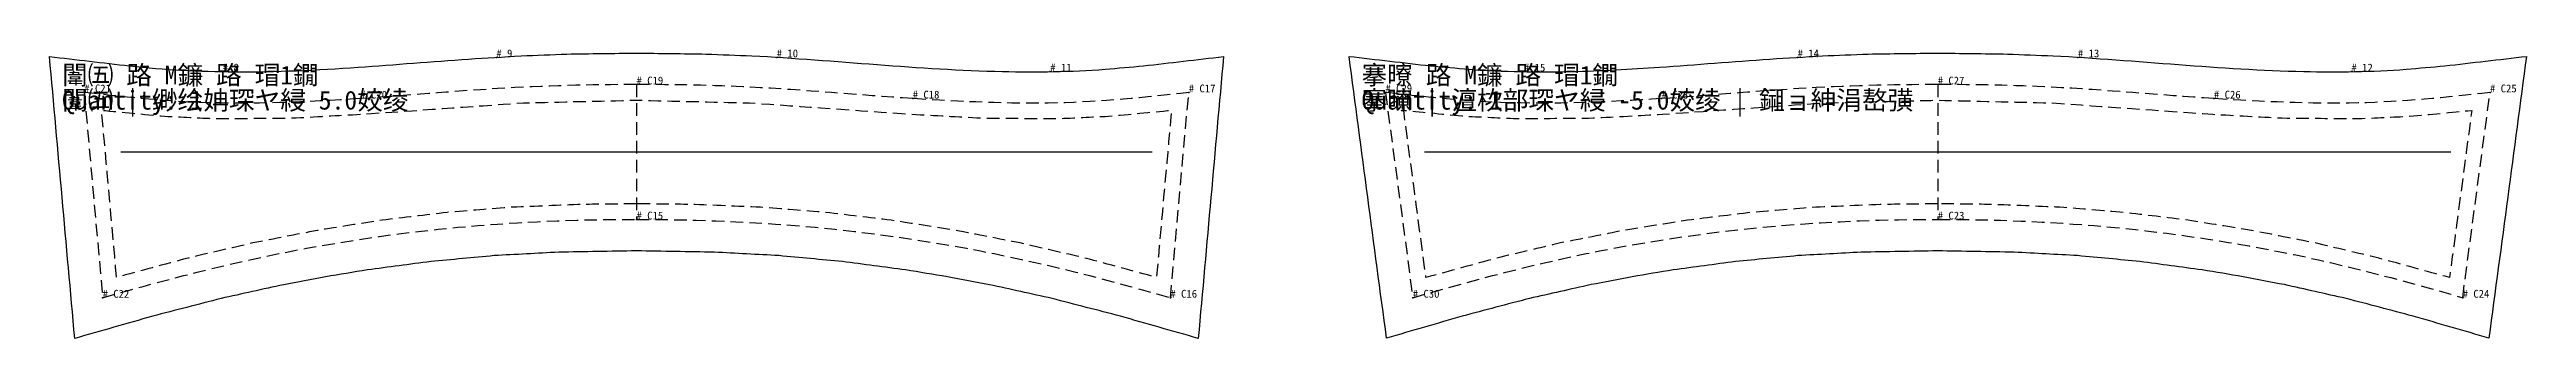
# Model space of a CAD drawing. Header units: millimetres. Extents: x 0 to 1565, y -2981 to 101.
# Drawn here: x 618 to 1407, y -136 to -44 of the extents above; entities that cross this region are included whole.
import ezdxf

# ---------------------------------------------------------------- set-up
doc = ezdxf.new("R2010")
doc.units = ezdxf.units.MM
doc.linetypes.add('DASHED', pattern=[6, 4, -2])
for name, color, linetype in [('1', 7, 'CONTINUOUS'), ('14', 7, 'DASHED'), ('15', 7, 'CONTINUOUS'), ('2', 7, 'CONTINUOUS'), ('4', 7, 'CONTINUOUS'), ('7', 7, 'CONTINUOUS'), ('8', 7, 'DASHED')]:
    doc.layers.add(name, color=color, linetype=linetype)
doc.styles.get("Standard").update_dxf_attribs({"font": 'simsun.ttf'})

# ---------------------------------------------------------------- blocks, each defined once
blk = doc.blocks.new('simon-collar')
at = {"layer": '1'}
blk.add_open_spline([(804.751654, -108.000194), (813.0213663333334, -108.14001033333334), (821.2910786666667, -108.27982666666666), (829.560791, -108.41964300000001), (836.4187830000001, -108.78250133333333), (843.276775, -109.14535966666666), (850.134767, -109.508218), (856.8731783333334, -110.13692933333334), (863.6115896666666, -110.76564066666667), (870.350001, -111.394352), (877.0755576666667, -112.28294066666666), (883.8011143333333, -113.17152933333332), (890.5266710000001, -114.06011799999999), (894.963379, -114.78529800000001), (899.400087, -115.510478), (903.836795, -116.235658), (908.294946, -117.07579033333334), (912.753097, -117.91592266666666), (917.2112480000001, -118.756055), (923.867921, -120.22225433333334), (930.524594, -121.68845366666666), (937.181267, -123.154653), (944.4406563333334, -125.03334966666667), (951.7000456666667, -126.91204633333332), (958.959435, -128.790743), (967.2379873333334, -131.150842), (975.5165396666666, -133.510941), (983.7950920000001, -135.87104), (986.474236, -105.95139166666667), (989.15338, -76.03174333333334), (991.832524, -46.112095), (983.3439143333334, -47.104462999999996), (974.8553046666667, -48.096830999999995), (966.366695, -49.089199), (962.274027, -49.44321533333333), (958.181359, -49.79723166666666), (954.088691, -50.151247999999995), (943.2153780677006, -50.93398685812073), (932.2974527101172, -51.118923492238764), (921.400784, -50.867833999999995), (894.7121057603866, -50.252852775372475), (868.1623566211044, -47.234510606758306), (841.5131690000001, -45.86761), (836.6563083333334, -45.67838166666667), (831.7994476666667, -45.489153333333334), (826.942587, -45.299925), (819.5456093333333, -45.19995), (812.1486316666667, -45.099975), (804.751654, -45), (797.3546763333334, -45.099975), (789.9576986666667, -45.19995), (782.5607210000001, -45.299925), (777.7038603333334, -45.489153333333334), (772.8469996666666, -45.67838166666667), (767.990139, -45.86761), (762.404769, -46.213988666666665), (756.819399, -46.56036733333333), (751.2340290000001, -46.906746), (739.5144346666667, -47.77530866666666), (727.7948403333334, -48.64387133333333), (716.075246, -49.512434), (702.9657299130065, -50.42658957257865), (689.821150268383, -51.04864612619862), (676.676228, -50.960059), (665.4804786516509, -50.88460786836448), (654.2702018042442, -50.28065903585351), (643.136613, -49.089199), (634.6480033333333, -48.096830999999995), (626.1593936666667, -47.104462999999996), (617.670784, -46.112095), (620.3499280000001, -76.03174333333332), (623.029072, -105.95139166666667), (625.708216, -135.87104), (633.9867683333333, -133.510941), (642.2653206666666, -131.150842), (650.5438730000001, -128.790743), (657.8032623333334, -126.91204633333332), (665.0626516666666, -125.03334966666667), (672.322041, -123.154653), (678.9787140000001, -121.68845366666666), (685.635387, -120.22225433333332), (692.29206, -118.756055), (696.750211, -117.91592266666666), (701.2083620000001, -117.07579033333333), (705.666513, -116.235658), (710.1032210000001, -115.510478), (714.539929, -114.785298), (718.976637, -114.06011799999999), (725.7021936666667, -113.17152933333334), (732.4277503333334, -112.28294066666666), (739.153307, -111.394352), (745.8917183333333, -110.76564066666667), (752.6301296666667, -110.13692933333334), (759.368541, -109.508218), (766.226533, -109.14535966666668), (773.084525, -108.78250133333333), (779.9425170000001, -108.41964300000001), (788.2122293333333, -108.27982666666666), (796.4819416666667, -108.14001033333334), (804.751654, -108.000194)], degree=3, knots=[0, 0, 0, 0, 1, 1, 1, 2, 2, 2, 3, 3, 3, 4, 4, 4, 5, 5, 5, 6, 6, 6, 7, 7, 7, 8, 8, 8, 9, 9, 9, 10, 10, 10, 11, 11, 11, 12, 12, 12, 13, 13, 13, 14, 14, 14, 15, 15, 15, 16, 16, 16, 17, 17, 17, 18, 18, 18, 19, 19, 19, 20, 20, 20, 21, 21, 21, 22, 22, 22, 23, 23, 23, 24, 24, 24, 25, 25, 25, 26, 26, 26, 27, 27, 27, 28, 28, 28, 29, 29, 29, 30, 30, 30, 31, 31, 31, 32, 32, 32, 33, 33, 33, 33], dxfattribs=at)
at = {"layer": '14'}
for p, q in [((628.7319625240466, -57.51610211074293), (634.5876210833484, -122.90983822934251)), ((974.9156869166517, -122.90983822934251), (980.7713454759535, -57.51610211074293))]:
    blk.add_line(p, q, dxfattribs=at)
for points, knots in [([(804.751654, -55.000074), (789.9802681762293, -55.05699844370907), (775.22833648966, -55.397249676451054), (760.4832548961564, -56.31180302620041), (745.8836961156654, -57.217330425482025), (731.3150095952611, -58.551271229532155), (716.718211785998, -59.491741911605374)], [0, 0, 0, 0, 1, 1, 1, 2, 2, 2, 2]), ([(892.785096214002, -59.491741911605374), (875.5162354418055, -58.37911039603087), (858.2856001963569, -56.74744792037587), (841.0015889727581, -55.854682508340595), (828.9272202505691, -55.23100906657536), (816.8402263476491, -55.04665969374171), (804.751654, -55.000074)], [0, 0, 0, 0, 1, 1, 1, 2, 2, 2, 2]), ([(716.718211785998, -59.491741911605374), (699.615791087279, -60.5936497046571), (682.5053431303576, -61.369928726441), (665.3671523802709, -60.71012096841387), (653.1052018474193, -60.23804487776355), (640.9094439423429, -58.98229193786956), (628.7319625240466, -57.51610211074293)], [0, 0, 0, 0, 1, 1, 1, 2, 2, 2, 2]), ([(804.751654, -93.000014), (810.512374, -93.06808733333334), (816.273094, -93.13616066666667), (822.033814, -93.204234), (829.4519303333334, -93.49784233333334), (836.8700466666667, -93.79145066666666), (844.288163, -94.085059), (851.2274363333333, -94.64048566666668), (858.1667096666667, -95.19591233333333), (865.105983, -95.751339), (872.025421, -96.57705366666667), (878.9448590000001, -97.40276833333333), (885.8642970000001, -98.228483), (892.7211706666667, -99.30635433333333), (899.5780443333333, -100.38422566666667), (906.434918, -101.462097), (913.295916, -102.79845766666666), (920.156914, -104.13481833333333), (927.017912, -105.471179), (933.9051513333334, -107.07807833333334), (940.7923906666667, -108.68497766666667), (947.6796300000001, -110.291877), (955.2783026666667, -112.33891633333334), (962.8769753333333, -114.38595566666666), (970.4756480000001, -116.432995), (972.0640173333334, -98.69469866666668), (973.6523866666666, -80.95640233333333), (975.240756, -63.218106), (968.5449686666667, -63.85003733333333), (961.8491813333334, -64.48196866666666), (955.153394, -65.1139), (949.7348916666667, -65.36671966666667), (944.3163893333333, -65.61953933333334), (938.8978870000001, -65.872359), (930.7913676666667, -65.806521), (922.6848483333333, -65.74068299999999), (914.578329, -65.674845), (907.206757, -65.27702866666667), (899.835185, -64.87921233333333), (892.463613, -64.481396), (875.2243416666668, -63.270337), (857.9850703333334, -62.059278), (840.745799, -60.848219), (828.7477506666667, -60.565516333333335), (816.7497023333334, -60.28281366666666), (804.751654, -60.000111), (792.7536056666667, -60.28281366666666), (780.7555573333334, -60.565516333333335), (768.757509, -60.848219), (751.5182376666667, -62.059278), (734.2789663333334, -63.270337), (717.039695, -64.481396), (709.668123, -64.87921233333333), (702.296551, -65.27702866666667), (694.924979, -65.674845), (686.8184596666667, -65.74068299999999), (678.7119403333334, -65.806521), (670.605421, -65.872359), (665.1869186666668, -65.61953933333334), (659.7684163333333, -65.36671966666667), (654.349914, -65.1139), (647.6541266666667, -64.48196866666666), (640.9583393333334, -63.85003733333333), (634.262552, -63.218106), (635.8509213333334, -80.95640233333333), (637.4392906666667, -98.69469866666667), (639.02766, -116.432995), (646.6263326666667, -114.38595566666667), (654.2250053333333, -112.33891633333333), (661.823678, -110.291877), (668.7109173333333, -108.68497766666667), (675.5981566666667, -107.07807833333334), (682.485396, -105.471179), (689.346394, -104.13481833333333), (696.207392, -102.79845766666666), (703.06839, -101.462097), (709.9252636666668, -100.38422566666667), (716.7821373333334, -99.30635433333333), (723.639011, -98.228483), (730.558449, -97.40276833333334), (737.477887, -96.57705366666667), (744.397325, -95.751339), (751.3365983333333, -95.19591233333333), (758.2758716666667, -94.64048566666666), (765.215145, -94.085059), (772.6332613333334, -93.79145066666666), (780.0513776666667, -93.49784233333332), (787.469494, -93.204234), (793.230214, -93.13616066666667), (798.990934, -93.06808733333332), (804.751654, -93.000014)], [0, 0, 0, 0, 1, 1, 1, 2, 2, 2, 3, 3, 3, 4, 4, 4, 5, 5, 5, 6, 6, 6, 7, 7, 7, 8, 8, 8, 9, 9, 9, 10, 10, 10, 11, 11, 11, 12, 12, 12, 13, 13, 13, 14, 14, 14, 15, 15, 15, 16, 16, 16, 17, 17, 17, 18, 18, 18, 19, 19, 19, 20, 20, 20, 21, 21, 21, 22, 22, 22, 23, 23, 23, 24, 24, 24, 25, 25, 25, 26, 26, 26, 27, 27, 27, 28, 28, 28, 29, 29, 29, 30, 30, 30, 30]), ([(980.7713454759535, -57.51610211074293), (966.8181985094681, -59.19608514138227), (952.8435257789977, -60.560781445580034), (938.7848174255203, -60.87348184669024), (923.427773714437, -61.21506043325611), (908.1060770077265, -60.47887165371641), (892.785096214002, -59.491741911605374)], [0, 0, 0, 0, 1, 1, 1, 2, 2, 2, 2]), ([(634.5876210833484, -122.90983822934251), (657.4550304291602, -116.32898466222832), (680.4873253521215, -110.51014012562776), (703.9344309949752, -106.38661752842648), (737.2212863271524, -100.53262845861406), (770.9574205898791, -97.83459016161362), (804.751654, -98.000074)], [0, 0, 0, 0, 1, 1, 1, 2, 2, 2, 2]), ([(804.751654, -98.000074), (838.5458874101209, -97.83459016161362), (872.2820216728476, -100.53262845861404), (905.5688770050249, -106.38661752842648), (929.0159826478786, -110.51014012562774), (952.0482775708399, -116.32898466222831), (974.9156869166517, -122.90983822934251)], [0, 0, 0, 0, 1, 1, 1, 2, 2, 2, 2])]:
    blk.add_open_spline(points, degree=3, knots=knots, dxfattribs=at)
at = {"layer": '2'}
for p in [(804.751654, -55.000074), (628.7319625240466, -57.51610211074293), (716.718211785998, -59.491741911605374), (892.785096214002, -59.491741911605374), (980.7713454759535, -57.51610211074293), (804.751654, -98.000074), (634.5876210833484, -122.90983822934251), (974.9156869166517, -122.90983822934251)]:
    blk.add_point(p, dxfattribs=at)
at = {"layer": '4'}
for p in [(760.073607, -46.358556, 3), (849.429701, -46.358556, 3), (672.889906, -50.875887999999996, 3), (936.6134020000001, -50.875887999999996, 3)]:
    blk.add_point(p, dxfattribs=at)
at = {"layer": '7'}
blk.add_line((640.391864498773, -76.500074), (969.1114435012271, -76.500074), dxfattribs=at)
at = {"layer": '8'}
blk.add_line((804.751654, -55.000074), (804.751654, -98.000074), dxfattribs=at)
at = {"layer": '1'}
blk.add_text('Quantity: 1', height=6, dxfattribs=at).set_placement((621.670784, -63))
at = {"layer": '15'}
for s, p in [('闈㈤ 路 M鐮 路 瑁1鐗', (621.670784, -55)), ('闈㈤ | 缈绘姌琛ヤ綅 5.0姣绫', (621.670784, -63))]:
    blk.add_text(s, height=6, dxfattribs=at).set_placement(p)
at = {"layer": '2'}
for s, p in [('# C21', (628.7319625240466, -57.51610211074293)), ('# C19', (804.751654, -55.000074)), ('# C17', (980.7713454759535, -57.51610211074293)), ('# C20', (716.718211785998, -59.491741911605374)), ('# C18', (892.785096214002, -59.491741911605374)), ('# C15', (804.751654, -98.000074)), ('# C22', (634.5876210833484, -122.90983822934251)), ('# C16', (974.9156869166517, -122.90983822934251))]:
    blk.add_text(s, height=2.5, dxfattribs=at).set_placement(p)
at = {"layer": '4'}
for s, p in [('# 9', (760.073607, -46.358556)), ('# 10', (849.429701, -46.358556)), ('# 8', (672.889906, -50.875887999999996)), ('# 11', (936.6134020000001, -50.875887999999996))]:
    blk.add_text(s, height=2.5, dxfattribs=at).set_placement(p)
blk = doc.blocks.new('simon-collar-under')
at = {"layer": '1'}
blk.add_open_spline([(1219.468934, -108.000198), (1227.5959853333334, -108.13994966666667), (1235.7230366666668, -108.27970133333334), (1243.850088, -108.419453), (1250.5884926666668, -108.78207033333334), (1257.3268973333334, -109.14468766666667), (1264.065302, -109.507305), (1270.686224, -110.135605), (1277.307146, -110.763905), (1283.928068, -111.39220499999999), (1290.5366186666668, -112.28024633333334), (1297.1451693333333, -113.16828766666666), (1303.75372, -114.056329), (1308.1133436666667, -114.781079), (1312.4729673333334, -115.50582899999999), (1316.832591, -116.230579), (1321.213325, -117.07022066666667), (1325.594059, -117.90986233333332), (1329.974793, -118.749504), (1336.51593, -120.21486033333333), (1343.057067, -121.68021666666667), (1349.598204, -123.145573), (1356.7324803333333, -125.023427), (1363.8667566666666, -126.901281), (1371.001033, -128.779135), (1379.0504553333333, -131.11286166666667), (1387.0998776666665, -133.44658833333335), (1395.1493, -135.780315), (1399.134648, -105.86861233333335), (1403.119996, -75.95690966666668), (1407.105344, -46.045207), (1398.4315543333332, -47.059871), (1389.7577646666666, -48.074535), (1381.083975, -49.089199), (1376.991307, -49.44321533333333), (1372.898639, -49.79723166666666), (1368.805971, -50.151247999999995), (1357.9326580677007, -50.93398685812073), (1347.0147327101172, -51.118923492238764), (1336.118064, -50.867833999999995), (1309.4293857603866, -50.252852775372475), (1282.8796366211045, -47.234510606758306), (1256.230449, -45.86761), (1251.3735883333334, -45.67838166666667), (1246.5167276666666, -45.489153333333334), (1241.659867, -45.299925), (1234.2628893333333, -45.19995), (1226.8659116666668, -45.099975), (1219.468934, -45), (1212.0719563333332, -45.099975), (1204.6749786666667, -45.19995), (1197.278001, -45.299925), (1192.4211403333334, -45.489153333333334), (1187.5642796666666, -45.67838166666667), (1182.707419, -45.86761), (1177.122049, -46.213988666666665), (1171.536679, -46.56036733333333), (1165.951309, -46.906746), (1154.2317146666667, -47.77530866666666), (1142.5121203333333, -48.64387133333333), (1130.792526, -49.512434), (1121.5621256864247, -50.15609024389127), (1112.0807646951976, -50.65443576055079), (1102.819804, -50.867833999999995), (1091.9231352898828, -51.118923492238764), (1081.0052099322993, -50.933986858120726), (1070.131897, -50.151247999999995), (1066.039229, -49.79723166666666), (1061.946561, -49.44321533333333), (1057.853893, -49.089199), (1049.1801033333334, -48.074535), (1040.5063136666668, -47.059871), (1031.832524, -46.045207), (1035.817872, -75.95690966666666), (1039.80322, -105.86861233333333), (1043.788568, -135.780315), (1051.8379903333334, -133.44658833333335), (1059.8874126666667, -131.11286166666667), (1067.936835, -128.779135), (1075.0711113333334, -126.901281), (1082.2053876666666, -125.023427), (1089.339664, -123.145573), (1095.880801, -121.68021666666667), (1102.421938, -120.21486033333333), (1108.963075, -118.749504), (1113.343809, -117.90986233333334), (1117.724543, -117.07022066666666), (1122.105277, -116.230579), (1126.4649006666666, -115.505829), (1130.8245243333333, -114.78107899999999), (1135.184148, -114.056329), (1141.7926986666666, -113.16828766666666), (1148.4012493333332, -112.28024633333332), (1155.0098, -111.39220499999999), (1161.6307219999999, -110.763905), (1168.251644, -110.135605), (1174.872566, -109.507305), (1181.6109706666666, -109.14468766666667), (1188.3493753333332, -108.78207033333334), (1195.08778, -108.419453), (1203.2148313333332, -108.27970133333334), (1211.3418826666666, -108.13994966666667), (1219.468934, -108.000198)], degree=3, knots=[0, 0, 0, 0, 1, 1, 1, 2, 2, 2, 3, 3, 3, 4, 4, 4, 5, 5, 5, 6, 6, 6, 7, 7, 7, 8, 8, 8, 9, 9, 9, 10, 10, 10, 11, 11, 11, 12, 12, 12, 13, 13, 13, 14, 14, 14, 15, 15, 15, 16, 16, 16, 17, 17, 17, 18, 18, 18, 19, 19, 19, 20, 20, 20, 21, 21, 21, 22, 22, 22, 23, 23, 23, 24, 24, 24, 25, 25, 25, 26, 26, 26, 27, 27, 27, 28, 28, 28, 29, 29, 29, 30, 30, 30, 31, 31, 31, 32, 32, 32, 33, 33, 33, 34, 34, 34, 34], dxfattribs=at)
at = {"layer": '14'}
for p, q in [((1043.4492425240467, -57.51610211074293), (1052.1621135389246, -122.90983822934251)), ((1386.7757544610754, -122.90983822934251), (1395.4886254759533, -57.51610211074293))]:
    blk.add_line(p, q, dxfattribs=at)
for points, knots in [([(1219.468934, -55.000074), (1204.6975481762292, -55.05699844370907), (1189.94561648966, -55.397249676451054), (1175.2005348961563, -56.31180302620041), (1160.6009761156654, -57.217330425482025), (1146.032289595261, -58.551271229532155), (1131.435491785998, -59.491741911605374)], [0, 0, 0, 0, 1, 1, 1, 2, 2, 2, 2]), ([(1307.502376214002, -59.491741911605374), (1290.2335154418056, -58.37911039603087), (1273.0028801963567, -56.74744792037587), (1255.718868972758, -55.854682508340595), (1243.644500250569, -55.23100906657536), (1231.5575063476492, -55.04665969374171), (1219.468934, -55.000074)], [0, 0, 0, 0, 1, 1, 1, 2, 2, 2, 2]), ([(1131.435491785998, -59.491741911605374), (1114.333071087279, -60.5936497046571), (1097.2226231303575, -61.369928726441), (1080.0844323802708, -60.71012096841387), (1067.8224818474193, -60.23804487776355), (1055.6267239423428, -58.98229193786956), (1043.4492425240467, -57.51610211074293)], [0, 0, 0, 0, 1, 1, 1, 2, 2, 2, 2]), ([(1219.468934, -93.000012), (1225.1341976666668, -93.0681), (1230.7994613333333, -93.136188), (1236.464725, -93.204276), (1243.7603803333334, -93.49797133333334), (1251.0560356666667, -93.79166666666666), (1258.351691, -94.085362), (1265.1766626666667, -94.64096866666667), (1272.0016343333334, -95.19657533333333), (1278.826606, -95.752182), (1285.6319453333333, -96.57814933333333), (1292.4372846666668, -97.40411666666667), (1299.242624, -98.230084), (1305.9863216666668, -99.30826833333333), (1312.7300193333333, -100.38645266666666), (1319.473717, -101.464637), (1326.2214246666667, -102.801376), (1332.9691323333334, -104.138115), (1339.71684, -105.474854), (1346.4902916666667, -107.08219333333334), (1353.2637433333334, -108.68953266666666), (1360.0371949999999, -110.29687200000001), (1367.554342, -112.35697966666666), (1375.071489, -114.41708733333333), (1382.588636, -116.477195), (1384.9525126666667, -98.73531333333334), (1387.3163893333333, -80.99343166666667), (1389.680266, -63.251549999999995), (1383.0770686666667, -63.87233333333333), (1376.4738713333334, -64.49311666666667), (1369.870674, -65.1139), (1364.4521716666666, -65.36671966666667), (1359.0336693333334, -65.61953933333334), (1353.615167, -65.872359), (1345.5086476666665, -65.806521), (1337.4021283333334, -65.74068299999999), (1329.295609, -65.674845), (1321.924037, -65.27702866666667), (1314.552465, -64.87921233333333), (1307.180893, -64.481396), (1289.9416216666666, -63.270337), (1272.7023503333332, -62.059278), (1255.463079, -60.848219), (1243.4650306666667, -60.565516333333335), (1231.4669823333334, -60.28281366666666), (1219.468934, -60.000111), (1207.4708856666666, -60.28281366666666), (1195.4728373333332, -60.565516333333335), (1183.4747889999999, -60.848219), (1166.2355176666667, -62.059278), (1148.9962463333334, -63.270337), (1131.756975, -64.481396), (1124.385403, -64.87921233333333), (1117.013831, -65.27702866666667), (1109.642259, -65.674845), (1101.5357396666666, -65.74068299999999), (1093.4292203333334, -65.806521), (1085.322701, -65.872359), (1079.9041986666666, -65.61953933333334), (1074.4856963333334, -65.36671966666667), (1069.067194, -65.1139), (1062.4639966666666, -64.49311666666667), (1055.8607993333333, -63.87233333333333), (1049.257602, -63.251549999999995), (1051.6214786666667, -80.99343166666667), (1053.9853553333332, -98.73531333333332), (1056.349232, -116.477195), (1063.866379, -114.41708733333334), (1071.383526, -112.35697966666666), (1078.900673, -110.29687200000001), (1085.6741246666666, -108.68953266666666), (1092.4475763333332, -107.08219333333334), (1099.221028, -105.474854), (1105.9687356666666, -104.138115), (1112.7164433333332, -102.801376), (1119.464151, -101.464637), (1126.2078486666667, -100.38645266666667), (1132.9515463333332, -99.30826833333333), (1139.695244, -98.230084), (1146.5005833333332, -97.40411666666667), (1153.3059226666667, -96.57814933333333), (1160.111262, -95.752182), (1166.9362336666666, -95.19657533333333), (1173.7612053333332, -94.64096866666667), (1180.586177, -94.085362), (1187.8818323333333, -93.79166666666666), (1195.1774876666666, -93.49797133333334), (1202.473143, -93.204276), (1208.1384066666667, -93.136188), (1213.8036703333332, -93.0681), (1219.468934, -93.000012)], [0, 0, 0, 0, 1, 1, 1, 2, 2, 2, 3, 3, 3, 4, 4, 4, 5, 5, 5, 6, 6, 6, 7, 7, 7, 8, 8, 8, 9, 9, 9, 10, 10, 10, 11, 11, 11, 12, 12, 12, 13, 13, 13, 14, 14, 14, 15, 15, 15, 16, 16, 16, 17, 17, 17, 18, 18, 18, 19, 19, 19, 20, 20, 20, 21, 21, 21, 22, 22, 22, 23, 23, 23, 24, 24, 24, 25, 25, 25, 26, 26, 26, 27, 27, 27, 28, 28, 28, 29, 29, 29, 30, 30, 30, 30]), ([(1395.4886254759533, -57.51610211074293), (1381.535478509468, -59.19608514138227), (1367.5608057789977, -60.560781445580034), (1353.50209742552, -60.87348184669024), (1338.145053714437, -61.21506043325611), (1322.8233570077266, -60.47887165371641), (1307.502376214002, -59.491741911605374)], [0, 0, 0, 0, 1, 1, 1, 2, 2, 2, 2]), ([(1052.1621135389246, -122.90983822934251), (1074.637649155803, -116.33129950547122), (1097.280430343659, -110.51205199797998), (1120.3445259827795, -106.38661752842648), (1153.061985159453, -100.53450279756666), (1186.2356377658011, -97.83455779153965), (1219.468934, -98.000074)], [0, 0, 0, 0, 1, 1, 1, 2, 2, 2, 2]), ([(1219.468934, -98.000074), (1254.981202905706, -97.82320752062115), (1290.4103384159318, -100.9419126367205), (1325.2915565885019, -107.62748753149648), (1346.0626334414424, -111.60861540548467), (1366.486615366333, -116.97125284993379), (1386.7757544610754, -122.90983822934251)], [0, 0, 0, 0, 1, 1, 1, 2, 2, 2, 2])]:
    blk.add_open_spline(points, degree=3, knots=knots, dxfattribs=at)
at = {"layer": '2'}
for p in [(1219.468934, -55.000074), (1043.4492425240467, -57.51610211074293), (1131.435491785998, -59.491741911605374), (1307.502376214002, -59.491741911605374), (1395.4886254759533, -57.51610211074293), (1219.468934, -98.000074), (1052.1621135389246, -122.90983822934251), (1386.7757544610754, -122.90983822934251)]:
    blk.add_point(p, dxfattribs=at)
at = {"layer": '4'}
for p in [(1174.7908869999999, -46.358556, 3), (1264.146981, -46.358556, 3), (1087.607186, -50.875887999999996, 3), (1351.330682, -50.875887999999996, 3)]:
    blk.add_point(p, dxfattribs=at)
at = {"layer": '7'}
blk.add_line((1055.8902416311655, -76.500074), (1383.0476263688345, -76.500074), dxfattribs=at)
at = {"layer": '8'}
blk.add_line((1219.468934, -55.000074), (1219.468934, -98.000074), dxfattribs=at)
at = {"layer": '1'}
blk.add_text('Quantity: 1', height=6, dxfattribs=at).set_placement((1035.832524, -63))
at = {"layer": '15'}
for s, p in [('搴曢 路 M鐮 路 瑁1鐗', (1035.832524, -55)), ('搴曢 | 澶栨部琛ヤ綅 -5.0姣绫 | 鎺ョ紳涓嶅彉', (1035.832524, -63))]:
    blk.add_text(s, height=6, dxfattribs=at).set_placement(p)
at = {"layer": '2'}
for s, p in [('# C29', (1043.4492425240467, -57.51610211074293)), ('# C27', (1219.468934, -55.000074)), ('# C25', (1395.4886254759533, -57.51610211074293)), ('# C28', (1131.435491785998, -59.491741911605374)), ('# C26', (1307.502376214002, -59.491741911605374)), ('# C23', (1219.468934, -98.000074)), ('# C30', (1052.1621135389246, -122.90983822934251)), ('# C24', (1386.7757544610754, -122.90983822934251))]:
    blk.add_text(s, height=2.5, dxfattribs=at).set_placement(p)
at = {"layer": '4'}
for s, p in [('# 14', (1174.7908869999999, -46.358556)), ('# 13', (1264.146981, -46.358556)), ('# 15', (1087.607186, -50.875887999999996)), ('# 12', (1351.330682, -50.875887999999996))]:
    blk.add_text(s, height=2.5, dxfattribs=at).set_placement(p)

msp = doc.modelspace()

# ---------------------------------------------------------------- block references
for name in ['simon-collar', 'simon-collar-under']:
    msp.add_blockref(name, (0, 0))

doc.saveas('drawing.dxf')
